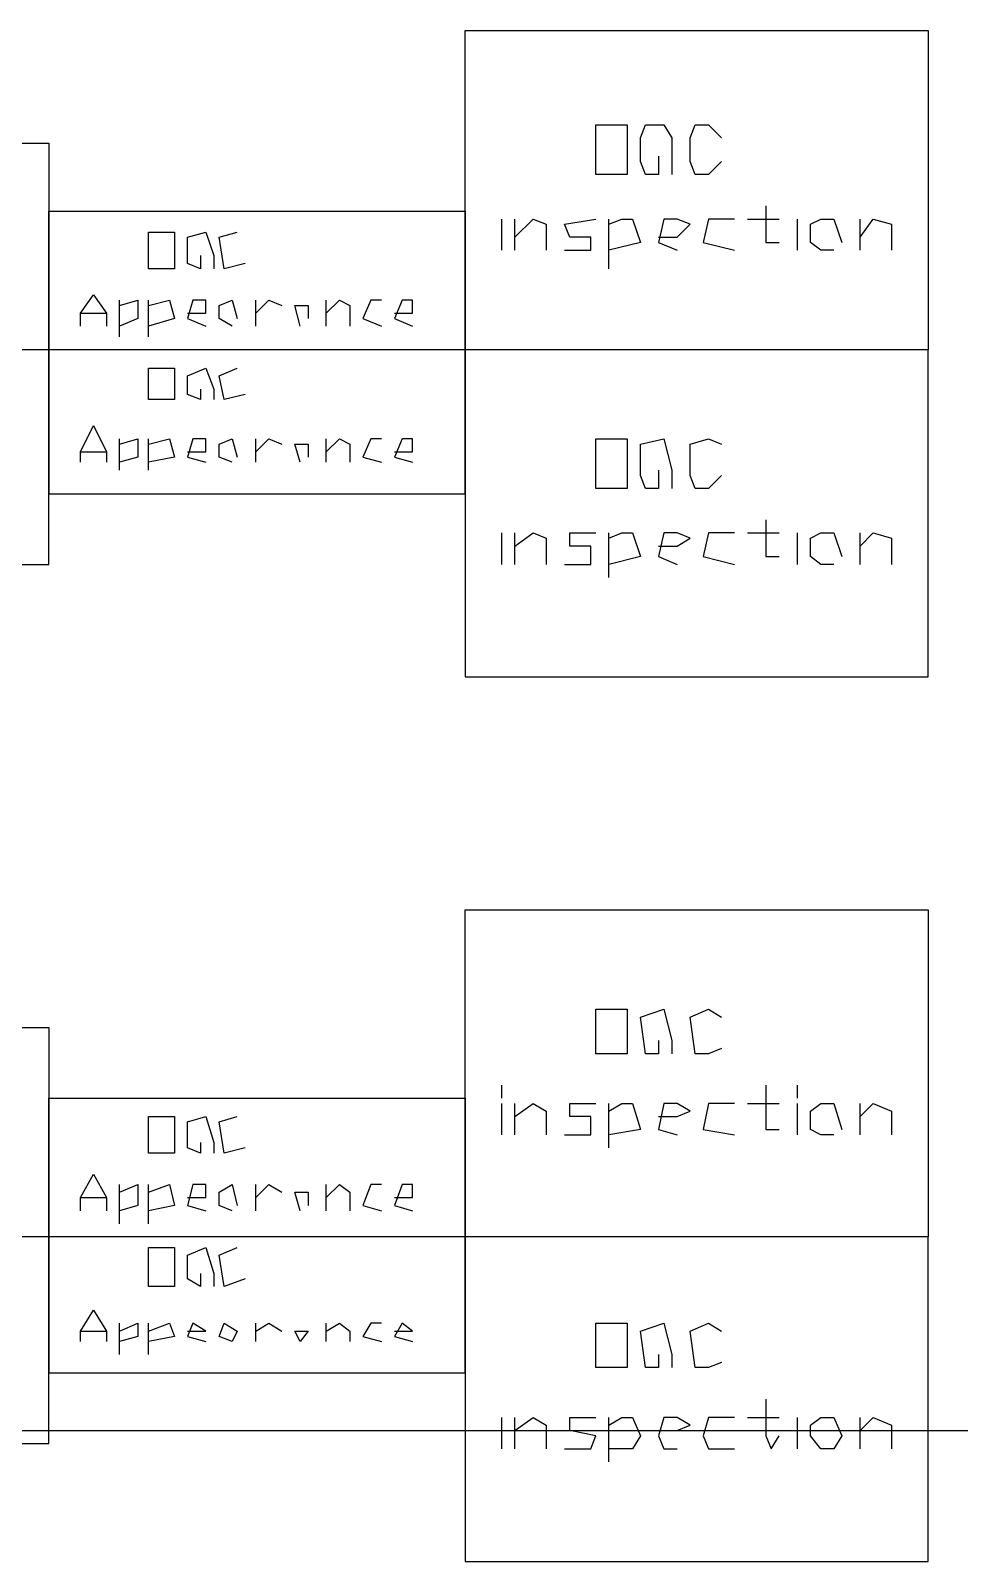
# Model space of a CAD drawing. Header units: millimetres. Extents: x 5 to 415, y 48 to 251.
# Drawn here: x 70.73 to 76.99, y 138.36 to 148.68 of the extents above; entities that cross this region are included whole.
import ezdxf

# ---------------------------------------------------------------- set-up
doc = ezdxf.new("R2010")
doc.units = ezdxf.units.MM
doc.layers.add('P', color=7, linetype='Continuous')

msp = doc.modelspace()

# ---------------------------------------------------------------- linework, layer by layer
at = {"layer": 'P'}
for points in [[(73.66, 146.526), (73.66, 148.678)], [(73.66, 148.678), (76.782, 148.678)], [(73.66, 146.526), (73.66, 148.678)], [(73.66, 148.678), (76.782, 148.678)], [(73.66, 146.526), (73.66, 148.678)], [(73.66, 148.678), (76.782, 148.678)], [(73.66, 146.526), (73.66, 148.678)], [(73.66, 148.678), (76.782, 148.678)], [(76.782, 148.678), (76.782, 146.526)], [(76.782, 148.678), (76.782, 146.526)], [(76.782, 148.678), (76.782, 146.526)], [(76.782, 148.678), (76.782, 146.526)], [(74.542, 147.708), (74.542, 148.043)], [(74.542, 148.043), (74.754, 148.043)], [(74.542, 147.708), (74.542, 148.043)], [(74.542, 148.043), (74.754, 148.043)], [(74.542, 147.708), (74.542, 148.043)], [(74.542, 148.043), (74.754, 148.043)], [(74.542, 147.708), (74.542, 148.043)], [(74.542, 148.043), (74.754, 148.043)], [(74.754, 148.043), (74.754, 147.708)], [(74.754, 148.043), (74.754, 147.708)], [(74.754, 148.043), (74.754, 147.708)], [(74.754, 148.043), (74.754, 147.708)], [(74.842, 147.955), (74.877, 148.043)], [(74.842, 147.955), (74.877, 148.043)], [(74.842, 147.955), (74.877, 148.043)], [(74.842, 147.955), (74.877, 148.043)], [(74.877, 148.043), (75.001, 148.043)], [(74.877, 148.043), (75.001, 148.043)], [(74.877, 148.043), (75.001, 148.043)], [(74.877, 148.043), (75.001, 148.043)], [(75.001, 148.043), (75.053, 147.955)], [(75.001, 148.043), (75.053, 147.955)], [(75.001, 148.043), (75.053, 147.955)], [(75.001, 148.043), (75.053, 147.955)], [(75.177, 147.955), (75.212, 148.043)], [(75.177, 147.955), (75.212, 148.043)], [(75.177, 147.955), (75.212, 148.043)], [(75.177, 147.955), (75.212, 148.043)], [(75.212, 148.043), (75.3, 148.043)], [(75.212, 148.043), (75.3, 148.043)], [(75.212, 148.043), (75.3, 148.043)], [(75.212, 148.043), (75.3, 148.043)], [(75.3, 148.043), (75.389, 147.955)], [(75.3, 148.043), (75.389, 147.955)], [(75.3, 148.043), (75.389, 147.955)], [(75.3, 148.043), (75.389, 147.955)], [(68.016, 147.92), (70.855, 147.92)], [(68.016, 147.92), (70.855, 147.92)], [(68.016, 147.92), (70.855, 147.92)], [(68.016, 147.92), (70.855, 147.92)], [(70.855, 147.92), (70.855, 146.526)], [(70.855, 147.92), (70.855, 146.526)], [(70.855, 147.92), (70.855, 146.526)], [(70.855, 147.92), (70.855, 146.526)], [(74.842, 147.796), (74.842, 147.955)], [(74.842, 147.796), (74.842, 147.955)], [(74.842, 147.796), (74.842, 147.955)], [(74.842, 147.796), (74.842, 147.955)], [(75.053, 147.955), (75.053, 147.832)], [(75.053, 147.955), (75.053, 147.832)], [(75.053, 147.955), (75.053, 147.832)], [(75.053, 147.955), (75.053, 147.832)], [(75.177, 147.796), (75.177, 147.955)], [(75.177, 147.796), (75.177, 147.955)], [(75.177, 147.796), (75.177, 147.955)], [(75.177, 147.796), (75.177, 147.955)], [(74.877, 147.708), (74.842, 147.796)], [(74.877, 147.708), (74.842, 147.796)], [(74.877, 147.708), (74.842, 147.796)], [(74.877, 147.708), (74.842, 147.796)], [(74.965, 147.832), (74.965, 147.708)], [(74.965, 147.832), (74.965, 147.708)], [(74.965, 147.832), (74.965, 147.708)], [(74.965, 147.832), (74.965, 147.708)], [(75.053, 147.832), (75.053, 147.708)], [(75.053, 147.832), (75.053, 147.708)], [(75.053, 147.832), (75.053, 147.708)], [(75.053, 147.832), (75.053, 147.708)], [(75.212, 147.708), (75.177, 147.796)], [(75.212, 147.708), (75.177, 147.796)], [(75.212, 147.708), (75.177, 147.796)], [(75.212, 147.708), (75.177, 147.796)], [(75.389, 147.796), (75.3, 147.708)], [(75.389, 147.796), (75.3, 147.708)], [(75.389, 147.796), (75.3, 147.708)], [(75.389, 147.796), (75.3, 147.708)], [(74.754, 147.708), (74.542, 147.708)], [(74.754, 147.708), (74.542, 147.708)], [(74.754, 147.708), (74.542, 147.708)], [(74.754, 147.708), (74.542, 147.708)], [(74.965, 147.708), (74.877, 147.708)], [(74.965, 147.708), (74.877, 147.708)], [(74.965, 147.708), (74.877, 147.708)], [(74.965, 147.708), (74.877, 147.708)], [(75.3, 147.708), (75.212, 147.708)], [(75.3, 147.708), (75.212, 147.708)], [(75.3, 147.708), (75.212, 147.708)], [(75.3, 147.708), (75.212, 147.708)], [(70.855, 146.526), (70.855, 147.461)], [(70.855, 147.461), (73.66, 147.461)], [(70.855, 146.526), (70.855, 147.461)], [(70.855, 147.461), (73.66, 147.461)], [(70.855, 146.526), (70.855, 147.461)], [(70.855, 147.461), (73.66, 147.461)], [(70.855, 146.526), (70.855, 147.461)], [(70.855, 147.461), (73.66, 147.461)], [(73.66, 147.461), (73.66, 146.526)], [(73.66, 147.461), (73.66, 146.526)], [(73.66, 147.461), (73.66, 146.526)], [(73.66, 147.461), (73.66, 146.526)], [(75.688, 147.496), (75.688, 147.249)], [(75.688, 147.496), (75.688, 147.249)], [(75.688, 147.496), (75.688, 147.249)], [(75.688, 147.496), (75.688, 147.249)], [(73.907, 147.197), (73.907, 147.408)], [(73.907, 147.197), (73.907, 147.408)], [(73.907, 147.197), (73.907, 147.408)], [(73.907, 147.197), (73.907, 147.408)], [(73.995, 147.197), (73.995, 147.408)], [(73.995, 147.285), (74.119, 147.408)], [(73.995, 147.197), (73.995, 147.408)], [(73.995, 147.285), (74.119, 147.408)], [(73.995, 147.197), (73.995, 147.408)], [(73.995, 147.285), (74.119, 147.408)], [(73.995, 147.197), (73.995, 147.408)], [(73.995, 147.285), (74.119, 147.408)], [(74.119, 147.408), (74.207, 147.373)], [(74.119, 147.408), (74.207, 147.373)], [(74.119, 147.408), (74.207, 147.373)], [(74.119, 147.408), (74.207, 147.373)], [(74.207, 147.373), (74.207, 147.197)], [(74.207, 147.373), (74.207, 147.197)], [(74.207, 147.373), (74.207, 147.197)], [(74.207, 147.373), (74.207, 147.197)], [(74.33, 147.373), (74.542, 147.408)], [(74.33, 147.373), (74.542, 147.408)], [(74.33, 147.373), (74.542, 147.408)], [(74.33, 147.373), (74.542, 147.408)], [(74.366, 147.285), (74.33, 147.373)], [(74.366, 147.285), (74.33, 147.373)], [(74.366, 147.285), (74.33, 147.373)], [(74.366, 147.285), (74.33, 147.373)], [(74.63, 147.073), (74.63, 147.408)], [(74.63, 147.373), (74.718, 147.408)], [(74.63, 147.073), (74.63, 147.408)], [(74.63, 147.373), (74.718, 147.408)], [(74.63, 147.073), (74.63, 147.408)], [(74.63, 147.373), (74.718, 147.408)], [(74.63, 147.073), (74.63, 147.408)], [(74.63, 147.373), (74.718, 147.408)], [(74.718, 147.408), (74.789, 147.408)], [(74.718, 147.408), (74.789, 147.408)], [(74.718, 147.408), (74.789, 147.408)], [(74.718, 147.408), (74.789, 147.408)], [(74.789, 147.408), (74.842, 147.249)], [(74.789, 147.408), (74.842, 147.249)], [(74.789, 147.408), (74.842, 147.249)], [(74.789, 147.408), (74.842, 147.249)], [(75.001, 147.408), (74.965, 147.249)], [(75.001, 147.408), (74.965, 147.249)], [(75.001, 147.408), (74.965, 147.249)], [(75.001, 147.408), (74.965, 147.249)], [(75.089, 147.408), (75.001, 147.408)], [(75.089, 147.408), (75.001, 147.408)], [(75.089, 147.408), (75.001, 147.408)], [(75.089, 147.408), (75.001, 147.408)], [(75.177, 147.373), (75.089, 147.408)], [(75.177, 147.373), (75.089, 147.408)], [(75.177, 147.373), (75.089, 147.408)], [(75.177, 147.373), (75.089, 147.408)], [(75.089, 147.285), (75.177, 147.373)], [(75.089, 147.285), (75.177, 147.373)], [(75.089, 147.285), (75.177, 147.373)], [(75.089, 147.285), (75.177, 147.373)], [(75.3, 147.408), (75.265, 147.249)], [(75.3, 147.408), (75.265, 147.249)], [(75.3, 147.408), (75.265, 147.249)], [(75.3, 147.408), (75.265, 147.249)], [(75.477, 147.408), (75.3, 147.408)], [(75.477, 147.408), (75.3, 147.408)], [(75.477, 147.408), (75.3, 147.408)], [(75.477, 147.408), (75.3, 147.408)], [(75.565, 147.408), (75.777, 147.408)], [(75.565, 147.408), (75.777, 147.408)], [(75.565, 147.408), (75.777, 147.408)], [(75.565, 147.408), (75.777, 147.408)], [(75.9, 147.197), (75.9, 147.408)], [(75.9, 147.197), (75.9, 147.408)], [(75.9, 147.197), (75.9, 147.408)], [(75.9, 147.197), (75.9, 147.408)], [(75.988, 147.373), (76.059, 147.408)], [(75.988, 147.373), (76.059, 147.408)], [(75.988, 147.373), (76.059, 147.408)], [(75.988, 147.373), (76.059, 147.408)], [(75.988, 147.249), (75.988, 147.373)], [(75.988, 147.249), (75.988, 147.373)], [(75.988, 147.249), (75.988, 147.373)], [(75.988, 147.249), (75.988, 147.373)], [(76.059, 147.408), (76.147, 147.408)], [(76.059, 147.408), (76.147, 147.408)], [(76.059, 147.408), (76.147, 147.408)], [(76.059, 147.408), (76.147, 147.408)], [(76.147, 147.408), (76.2, 147.249)], [(76.147, 147.408), (76.2, 147.249)], [(76.147, 147.408), (76.2, 147.249)], [(76.147, 147.408), (76.2, 147.249)], [(76.323, 147.197), (76.323, 147.408)], [(76.323, 147.285), (76.412, 147.408)], [(76.323, 147.197), (76.323, 147.408)], [(76.323, 147.285), (76.412, 147.408)], [(76.323, 147.197), (76.323, 147.408)], [(76.323, 147.285), (76.412, 147.408)], [(76.323, 147.197), (76.323, 147.408)], [(76.323, 147.285), (76.412, 147.408)], [(76.412, 147.408), (76.535, 147.373)], [(76.412, 147.408), (76.535, 147.373)], [(76.412, 147.408), (76.535, 147.373)], [(76.412, 147.408), (76.535, 147.373)], [(76.535, 147.373), (76.535, 147.197)], [(76.535, 147.373), (76.535, 147.197)], [(76.535, 147.373), (76.535, 147.197)], [(76.535, 147.373), (76.535, 147.197)], [(71.526, 147.073), (71.526, 147.32)], [(71.526, 147.32), (71.702, 147.32)], [(71.526, 147.073), (71.526, 147.32)], [(71.526, 147.32), (71.702, 147.32)], [(71.526, 147.073), (71.526, 147.32)], [(71.526, 147.32), (71.702, 147.32)], [(71.526, 147.073), (71.526, 147.32)], [(71.526, 147.32), (71.702, 147.32)], [(71.702, 147.32), (71.702, 147.073)], [(71.702, 147.32), (71.702, 147.073)], [(71.702, 147.32), (71.702, 147.073)], [(71.702, 147.32), (71.702, 147.073)], [(71.79, 147.285), (71.914, 147.32)], [(71.79, 147.285), (71.914, 147.32)], [(71.79, 147.285), (71.914, 147.32)], [(71.79, 147.285), (71.914, 147.32)], [(71.79, 147.108), (71.79, 147.285)], [(71.79, 147.108), (71.79, 147.285)], [(71.79, 147.108), (71.79, 147.285)], [(71.79, 147.108), (71.79, 147.285)], [(71.914, 147.32), (71.967, 147.161)], [(71.914, 147.32), (71.967, 147.161)], [(71.914, 147.32), (71.967, 147.161)], [(71.914, 147.32), (71.967, 147.161)], [(72.002, 147.285), (72.125, 147.32)], [(72.002, 147.285), (72.125, 147.32)], [(72.002, 147.285), (72.125, 147.32)], [(72.002, 147.285), (72.125, 147.32)], [(72.037, 147.073), (72.002, 147.285)], [(72.037, 147.073), (72.002, 147.285)], [(72.037, 147.073), (72.002, 147.285)], [(72.037, 147.073), (72.002, 147.285)], [(74.507, 147.285), (74.366, 147.285)], [(74.507, 147.285), (74.366, 147.285)], [(74.507, 147.285), (74.366, 147.285)], [(74.507, 147.285), (74.366, 147.285)], [(74.507, 147.197), (74.507, 147.285)], [(74.507, 147.197), (74.507, 147.285)], [(74.507, 147.197), (74.507, 147.285)], [(74.507, 147.197), (74.507, 147.285)], [(74.965, 147.285), (75.089, 147.285)], [(74.965, 147.285), (75.089, 147.285)], [(74.965, 147.285), (75.089, 147.285)], [(74.965, 147.285), (75.089, 147.285)], [(71.878, 147.161), (71.878, 147.073)], [(71.878, 147.161), (71.878, 147.073)], [(71.878, 147.161), (71.878, 147.073)], [(71.878, 147.161), (71.878, 147.073)], [(71.967, 147.161), (71.967, 147.073)], [(71.967, 147.161), (71.967, 147.073)], [(71.967, 147.161), (71.967, 147.073)], [(71.967, 147.161), (71.967, 147.073)], [(74.33, 147.197), (74.507, 147.197)], [(74.33, 147.197), (74.507, 147.197)], [(74.33, 147.197), (74.507, 147.197)], [(74.33, 147.197), (74.507, 147.197)], [(74.842, 147.249), (74.63, 147.197)], [(74.842, 147.249), (74.63, 147.197)], [(74.842, 147.249), (74.63, 147.197)], [(74.842, 147.249), (74.63, 147.197)], [(74.965, 147.249), (75.089, 147.197)], [(74.965, 147.249), (75.089, 147.197)], [(74.965, 147.249), (75.089, 147.197)], [(74.965, 147.249), (75.089, 147.197)], [(75.265, 147.249), (75.477, 147.197)], [(75.265, 147.249), (75.477, 147.197)], [(75.265, 147.249), (75.477, 147.197)], [(75.265, 147.249), (75.477, 147.197)], [(75.688, 147.249), (75.777, 147.249)], [(75.688, 147.249), (75.777, 147.249)], [(75.688, 147.249), (75.777, 147.249)], [(75.688, 147.249), (75.777, 147.249)], [(76.059, 147.197), (75.988, 147.249)], [(76.059, 147.197), (75.988, 147.249)], [(76.059, 147.197), (75.988, 147.249)], [(76.059, 147.197), (75.988, 147.249)], [(76.147, 147.197), (76.059, 147.197)], [(76.147, 147.197), (76.059, 147.197)], [(76.147, 147.197), (76.059, 147.197)], [(76.147, 147.197), (76.059, 147.197)], [(71.702, 147.073), (71.526, 147.073)], [(71.702, 147.073), (71.526, 147.073)], [(71.702, 147.073), (71.526, 147.073)], [(71.702, 147.073), (71.526, 147.073)], [(71.878, 147.073), (71.79, 147.108)], [(71.878, 147.073), (71.79, 147.108)], [(71.878, 147.073), (71.79, 147.108)], [(71.878, 147.073), (71.79, 147.108)], [(72.178, 147.108), (72.037, 147.073)], [(72.178, 147.108), (72.037, 147.073)], [(72.178, 147.108), (72.037, 147.073)], [(72.178, 147.108), (72.037, 147.073)], [(71.067, 146.773), (71.155, 146.897)], [(71.067, 146.773), (71.155, 146.897)], [(71.067, 146.773), (71.155, 146.897)], [(71.067, 146.773), (71.155, 146.897)], [(71.155, 146.897), (71.243, 146.773)], [(71.155, 146.897), (71.243, 146.773)], [(71.155, 146.897), (71.243, 146.773)], [(71.155, 146.897), (71.243, 146.773)], [(71.332, 146.614), (71.332, 146.861)], [(71.332, 146.826), (71.455, 146.861)], [(71.332, 146.614), (71.332, 146.861)], [(71.332, 146.826), (71.455, 146.861)], [(71.332, 146.614), (71.332, 146.861)], [(71.332, 146.826), (71.455, 146.861)], [(71.332, 146.614), (71.332, 146.861)], [(71.332, 146.826), (71.455, 146.861)], [(71.455, 146.861), (71.455, 146.738)], [(71.455, 146.861), (71.455, 146.738)], [(71.455, 146.861), (71.455, 146.738)], [(71.455, 146.861), (71.455, 146.738)], [(71.526, 146.614), (71.526, 146.861)], [(71.526, 146.826), (71.667, 146.861)], [(71.526, 146.614), (71.526, 146.861)], [(71.526, 146.826), (71.667, 146.861)], [(71.526, 146.614), (71.526, 146.861)], [(71.526, 146.826), (71.667, 146.861)], [(71.526, 146.614), (71.526, 146.861)], [(71.526, 146.826), (71.667, 146.861)], [(71.667, 146.861), (71.702, 146.738)], [(71.667, 146.861), (71.702, 146.738)], [(71.667, 146.861), (71.702, 146.738)], [(71.667, 146.861), (71.702, 146.738)], [(71.826, 146.861), (71.79, 146.738)], [(71.826, 146.861), (71.79, 146.738)], [(71.826, 146.861), (71.79, 146.738)], [(71.826, 146.861), (71.79, 146.738)], [(71.914, 146.861), (71.826, 146.861)], [(71.914, 146.861), (71.826, 146.861)], [(71.914, 146.861), (71.826, 146.861)], [(71.914, 146.861), (71.826, 146.861)], [(71.914, 146.773), (71.914, 146.861)], [(71.914, 146.773), (71.914, 146.861)], [(71.914, 146.773), (71.914, 146.861)], [(71.914, 146.773), (71.914, 146.861)], [(72.002, 146.826), (72.09, 146.861)], [(72.002, 146.826), (72.09, 146.861)], [(72.002, 146.826), (72.09, 146.861)], [(72.002, 146.826), (72.09, 146.861)], [(72.09, 146.861), (72.125, 146.738)], [(72.09, 146.861), (72.125, 146.738)], [(72.09, 146.861), (72.125, 146.738)], [(72.09, 146.861), (72.125, 146.738)], [(72.249, 146.685), (72.249, 146.861)], [(72.249, 146.773), (72.337, 146.861)], [(72.249, 146.685), (72.249, 146.861)], [(72.249, 146.773), (72.337, 146.861)], [(72.249, 146.685), (72.249, 146.861)], [(72.249, 146.773), (72.337, 146.861)], [(72.249, 146.685), (72.249, 146.861)], [(72.249, 146.773), (72.337, 146.861)], [(72.337, 146.861), (72.425, 146.826)], [(72.337, 146.861), (72.425, 146.826)], [(72.337, 146.861), (72.425, 146.826)], [(72.337, 146.861), (72.425, 146.826)], [(72.725, 146.685), (72.725, 146.861)], [(72.725, 146.773), (72.813, 146.861)], [(72.725, 146.685), (72.725, 146.861)], [(72.725, 146.773), (72.813, 146.861)], [(72.725, 146.685), (72.725, 146.861)], [(72.725, 146.773), (72.813, 146.861)], [(72.725, 146.685), (72.725, 146.861)], [(72.725, 146.773), (72.813, 146.861)], [(72.813, 146.861), (72.884, 146.826)], [(72.813, 146.861), (72.884, 146.826)], [(72.813, 146.861), (72.884, 146.826)], [(72.813, 146.861), (72.884, 146.826)], [(73.025, 146.861), (72.972, 146.738)], [(73.025, 146.861), (72.972, 146.738)], [(73.025, 146.861), (72.972, 146.738)], [(73.025, 146.861), (72.972, 146.738)], [(73.096, 146.861), (73.025, 146.861)], [(73.096, 146.861), (73.025, 146.861)], [(73.096, 146.861), (73.025, 146.861)], [(73.096, 146.861), (73.025, 146.861)], [(73.237, 146.861), (73.184, 146.738)], [(73.237, 146.861), (73.184, 146.738)], [(73.237, 146.861), (73.184, 146.738)], [(73.237, 146.861), (73.184, 146.738)], [(73.307, 146.861), (73.237, 146.861)], [(73.307, 146.861), (73.237, 146.861)], [(73.307, 146.861), (73.237, 146.861)], [(73.307, 146.861), (73.237, 146.861)], [(73.307, 146.773), (73.307, 146.861)], [(73.307, 146.773), (73.307, 146.861)], [(73.307, 146.773), (73.307, 146.861)], [(73.307, 146.773), (73.307, 146.861)], [(71.067, 146.685), (71.067, 146.773)], [(71.067, 146.773), (71.243, 146.773)], [(71.067, 146.685), (71.067, 146.773)], [(71.067, 146.773), (71.243, 146.773)], [(71.067, 146.685), (71.067, 146.773)], [(71.067, 146.773), (71.243, 146.773)], [(71.067, 146.685), (71.067, 146.773)], [(71.067, 146.773), (71.243, 146.773)], [(71.243, 146.773), (71.243, 146.685)], [(71.243, 146.773), (71.243, 146.685)], [(71.243, 146.773), (71.243, 146.685)], [(71.243, 146.773), (71.243, 146.685)], [(71.455, 146.738), (71.332, 146.685)], [(71.455, 146.738), (71.332, 146.685)], [(71.455, 146.738), (71.332, 146.685)], [(71.455, 146.738), (71.332, 146.685)], [(71.702, 146.738), (71.526, 146.685)], [(71.702, 146.738), (71.526, 146.685)], [(71.702, 146.738), (71.526, 146.685)], [(71.702, 146.738), (71.526, 146.685)], [(71.79, 146.773), (71.914, 146.773)], [(71.79, 146.773), (71.914, 146.773)], [(71.79, 146.773), (71.914, 146.773)], [(71.79, 146.773), (71.914, 146.773)], [(71.79, 146.738), (71.914, 146.685)], [(71.79, 146.738), (71.914, 146.685)], [(71.79, 146.738), (71.914, 146.685)], [(71.79, 146.738), (71.914, 146.685)], [(72.002, 146.738), (72.002, 146.826)], [(72.002, 146.738), (72.002, 146.826)], [(72.002, 146.738), (72.002, 146.826)], [(72.002, 146.738), (72.002, 146.826)], [(72.09, 146.685), (72.002, 146.738)], [(72.09, 146.685), (72.002, 146.738)], [(72.09, 146.685), (72.002, 146.738)], [(72.09, 146.685), (72.002, 146.738)], [(72.549, 146.685), (72.513, 146.826)], [(72.513, 146.826), (72.602, 146.826)], [(72.549, 146.685), (72.513, 146.826)], [(72.513, 146.826), (72.602, 146.826)], [(72.549, 146.685), (72.513, 146.826)], [(72.513, 146.826), (72.602, 146.826)], [(72.549, 146.685), (72.513, 146.826)], [(72.513, 146.826), (72.602, 146.826)], [(72.602, 146.826), (72.602, 146.738)], [(72.602, 146.826), (72.602, 146.738)], [(72.602, 146.826), (72.602, 146.738)], [(72.602, 146.826), (72.602, 146.738)], [(72.884, 146.826), (72.884, 146.685)], [(72.884, 146.826), (72.884, 146.685)], [(72.884, 146.826), (72.884, 146.685)], [(72.884, 146.826), (72.884, 146.685)], [(72.972, 146.738), (73.096, 146.685)], [(72.972, 146.738), (73.096, 146.685)], [(72.972, 146.738), (73.096, 146.685)], [(72.972, 146.738), (73.096, 146.685)], [(73.184, 146.773), (73.307, 146.773)], [(73.184, 146.773), (73.307, 146.773)], [(73.184, 146.773), (73.307, 146.773)], [(73.184, 146.773), (73.307, 146.773)], [(73.184, 146.738), (73.307, 146.685)], [(73.184, 146.738), (73.307, 146.685)], [(73.184, 146.738), (73.307, 146.685)], [(73.184, 146.738), (73.307, 146.685)], [(70.855, 146.526), (68.016, 146.526)], [(70.855, 146.526), (68.016, 146.526)], [(70.855, 146.526), (68.016, 146.526)], [(70.855, 146.526), (68.016, 146.526)], [(70.855, 146.526), (68.016, 146.526)], [(73.66, 146.526), (70.855, 146.526)], [(73.66, 146.526), (70.855, 146.526)], [(73.66, 146.526), (70.855, 146.526)], [(73.66, 146.526), (70.855, 146.526)], [(73.66, 146.526), (70.855, 146.526)], [(70.855, 146.526), (70.855, 145.556)], [(70.855, 145.08), (70.855, 146.526)], [(76.782, 146.526), (73.66, 146.526)], [(76.782, 146.526), (73.66, 146.526)], [(76.782, 146.526), (73.66, 146.526)], [(76.782, 146.526), (73.66, 146.526)], [(76.782, 146.526), (73.66, 146.526)], [(73.66, 146.526), (73.66, 144.321)], [(73.66, 145.556), (73.66, 146.526)], [(76.782, 144.321), (76.782, 146.526)], [(71.526, 146.191), (71.526, 146.403)], [(71.526, 146.403), (71.702, 146.403)], [(71.702, 146.403), (71.702, 146.191)], [(71.79, 146.35), (71.914, 146.403)], [(71.79, 146.226), (71.79, 146.35)], [(71.914, 146.403), (71.967, 146.262)], [(72.002, 146.35), (72.125, 146.403)], [(72.037, 146.191), (72.002, 146.35)], [(71.878, 146.191), (71.79, 146.226)], [(71.878, 146.262), (71.878, 146.191)], [(71.967, 146.262), (71.967, 146.191)], [(72.178, 146.226), (72.037, 146.191)], [(71.702, 146.191), (71.526, 146.191)], [(71.067, 145.838), (71.155, 146.015)], [(71.155, 146.015), (71.243, 145.838)], [(71.332, 145.715), (71.332, 145.927)], [(71.332, 145.891), (71.455, 145.927)], [(71.455, 145.927), (71.455, 145.803)], [(71.526, 145.715), (71.526, 145.927)], [(71.526, 145.891), (71.667, 145.927)], [(71.667, 145.927), (71.702, 145.803)], [(71.826, 145.927), (71.79, 145.803)], [(71.914, 145.927), (71.826, 145.927)], [(71.914, 145.838), (71.914, 145.927)], [(72.002, 145.891), (72.09, 145.927)], [(72.09, 145.927), (72.125, 145.803)], [(72.249, 145.768), (72.249, 145.927)], [(72.249, 145.838), (72.337, 145.927)], [(72.337, 145.927), (72.425, 145.891)], [(72.725, 145.768), (72.725, 145.927)], [(72.725, 145.838), (72.813, 145.927)], [(72.813, 145.927), (72.884, 145.891)], [(73.025, 145.927), (72.972, 145.803)], [(73.096, 145.927), (73.025, 145.927)], [(73.237, 145.927), (73.184, 145.803)], [(73.307, 145.927), (73.237, 145.927)], [(73.307, 145.838), (73.307, 145.927)], [(74.542, 145.591), (74.542, 145.927)], [(74.542, 145.927), (74.754, 145.927)], [(74.754, 145.927), (74.754, 145.591)], [(74.842, 145.891), (75.001, 145.927)], [(75.001, 145.927), (75.053, 145.715)], [(75.177, 145.891), (75.3, 145.927)], [(75.3, 145.927), (75.389, 145.891)], [(71.067, 145.768), (71.067, 145.838)], [(71.067, 145.838), (71.243, 145.838)], [(71.243, 145.838), (71.243, 145.768)], [(71.79, 145.838), (71.914, 145.838)], [(72.002, 145.803), (72.002, 145.891)], [(72.549, 145.768), (72.513, 145.891)], [(72.513, 145.891), (72.602, 145.891)], [(72.602, 145.891), (72.602, 145.803)], [(72.884, 145.891), (72.884, 145.768)], [(73.184, 145.838), (73.307, 145.838)], [(74.842, 145.68), (74.842, 145.891)], [(75.177, 145.68), (75.177, 145.891)], [(71.455, 145.803), (71.332, 145.768)], [(71.702, 145.803), (71.526, 145.768)], [(71.79, 145.803), (71.914, 145.768)], [(72.09, 145.768), (72.002, 145.803)], [(72.972, 145.803), (73.096, 145.768)], [(73.184, 145.803), (73.307, 145.768)], [(74.965, 145.715), (74.965, 145.591)], [(75.053, 145.715), (75.053, 145.591)], [(74.877, 145.591), (74.842, 145.68)], [(75.212, 145.591), (75.177, 145.68)], [(75.389, 145.68), (75.3, 145.591)], [(70.855, 145.556), (73.66, 145.556)], [(74.754, 145.591), (74.542, 145.591)], [(74.965, 145.591), (74.877, 145.591)], [(75.3, 145.591), (75.212, 145.591)], [(73.907, 145.08), (73.907, 145.292)], [(73.995, 145.08), (73.995, 145.292)], [(73.995, 145.203), (74.119, 145.292)], [(74.119, 145.292), (74.207, 145.256)], [(74.366, 145.203), (74.366, 145.292)], [(74.366, 145.292), (74.542, 145.292)], [(74.63, 144.992), (74.63, 145.292)], [(74.63, 145.256), (74.718, 145.292)], [(74.718, 145.292), (74.789, 145.292)], [(74.789, 145.292), (74.842, 145.133)], [(75.001, 145.292), (74.965, 145.133)], [(75.089, 145.292), (75.001, 145.292)], [(75.177, 145.256), (75.089, 145.292)], [(75.3, 145.292), (75.265, 145.133)], [(75.477, 145.292), (75.3, 145.292)], [(75.565, 145.292), (75.777, 145.292)], [(75.688, 145.38), (75.688, 145.133)], [(75.9, 145.08), (75.9, 145.292)], [(75.988, 145.256), (76.059, 145.292)], [(76.059, 145.292), (76.147, 145.292)], [(76.147, 145.292), (76.2, 145.133)], [(76.323, 145.08), (76.323, 145.292)], [(76.323, 145.203), (76.412, 145.292)], [(76.412, 145.292), (76.535, 145.256)], [(74.207, 145.256), (74.207, 145.08)], [(74.507, 145.203), (74.366, 145.203)], [(74.507, 145.08), (74.507, 145.203)], [(74.965, 145.203), (75.089, 145.203)], [(75.089, 145.203), (75.177, 145.256)], [(75.988, 145.133), (75.988, 145.256)], [(76.535, 145.256), (76.535, 145.08)], [(74.842, 145.133), (74.63, 145.08)], [(74.965, 145.133), (75.089, 145.08)], [(75.265, 145.133), (75.477, 145.08)], [(75.688, 145.133), (75.777, 145.133)], [(76.059, 145.08), (75.988, 145.133)], [(68.016, 145.08), (70.855, 145.08)], [(74.33, 145.08), (74.507, 145.08)], [(76.147, 145.08), (76.059, 145.08)], [(73.66, 144.321), (76.782, 144.321)], [(73.66, 140.547), (73.66, 142.752)], [(73.66, 142.752), (76.782, 142.752)], [(73.66, 140.547), (73.66, 142.752)], [(73.66, 142.752), (76.782, 142.752)], [(73.66, 140.547), (73.66, 142.752)], [(73.66, 142.752), (76.782, 142.752)], [(73.66, 140.547), (73.66, 142.752)], [(73.66, 142.752), (76.782, 142.752)], [(76.782, 142.752), (76.782, 140.547)], [(76.782, 142.752), (76.782, 140.547)], [(76.782, 142.752), (76.782, 140.547)], [(76.782, 142.752), (76.782, 140.547)], [(74.542, 141.781), (74.542, 142.081)], [(74.542, 142.081), (74.754, 142.081)], [(74.542, 141.781), (74.542, 142.081)], [(74.542, 142.081), (74.754, 142.081)], [(74.542, 141.781), (74.542, 142.081)], [(74.542, 142.081), (74.754, 142.081)], [(74.542, 141.781), (74.542, 142.081)], [(74.542, 142.081), (74.754, 142.081)], [(74.754, 142.081), (74.754, 141.781)], [(74.754, 142.081), (74.754, 141.781)], [(74.754, 142.081), (74.754, 141.781)], [(74.754, 142.081), (74.754, 141.781)], [(74.842, 142.028), (75.001, 142.081)], [(74.842, 142.028), (75.001, 142.081)], [(74.842, 142.028), (75.001, 142.081)], [(74.842, 142.028), (75.001, 142.081)], [(74.877, 141.781), (74.842, 142.028)], [(74.877, 141.781), (74.842, 142.028)], [(74.877, 141.781), (74.842, 142.028)], [(74.877, 141.781), (74.842, 142.028)], [(75.001, 142.081), (75.053, 141.87)], [(75.001, 142.081), (75.053, 141.87)], [(75.001, 142.081), (75.053, 141.87)], [(75.001, 142.081), (75.053, 141.87)], [(75.177, 142.028), (75.3, 142.081)], [(75.177, 142.028), (75.3, 142.081)], [(75.177, 142.028), (75.3, 142.081)], [(75.177, 142.028), (75.3, 142.081)], [(75.212, 141.781), (75.177, 142.028)], [(75.212, 141.781), (75.177, 142.028)], [(75.212, 141.781), (75.177, 142.028)], [(75.212, 141.781), (75.177, 142.028)], [(75.3, 142.081), (75.389, 142.028)], [(75.3, 142.081), (75.389, 142.028)], [(75.3, 142.081), (75.389, 142.028)], [(75.3, 142.081), (75.389, 142.028)], [(68.016, 141.958), (70.855, 141.958)], [(68.016, 141.958), (70.855, 141.958)], [(68.016, 141.958), (70.855, 141.958)], [(68.016, 141.958), (70.855, 141.958)], [(70.855, 141.958), (70.855, 140.547)], [(70.855, 141.958), (70.855, 140.547)], [(70.855, 141.958), (70.855, 140.547)], [(70.855, 141.958), (70.855, 140.547)], [(74.965, 141.87), (74.965, 141.781)], [(74.965, 141.87), (74.965, 141.781)], [(74.965, 141.87), (74.965, 141.781)], [(74.965, 141.87), (74.965, 141.781)], [(75.053, 141.87), (75.053, 141.781)], [(75.053, 141.87), (75.053, 141.781)], [(75.053, 141.87), (75.053, 141.781)], [(75.053, 141.87), (75.053, 141.781)], [(75.389, 141.817), (75.3, 141.781)], [(75.389, 141.817), (75.3, 141.781)], [(75.389, 141.817), (75.3, 141.781)], [(75.389, 141.817), (75.3, 141.781)], [(74.754, 141.781), (74.542, 141.781)], [(74.754, 141.781), (74.542, 141.781)], [(74.754, 141.781), (74.542, 141.781)], [(74.754, 141.781), (74.542, 141.781)], [(74.965, 141.781), (74.877, 141.781)], [(74.965, 141.781), (74.877, 141.781)], [(74.965, 141.781), (74.877, 141.781)], [(74.965, 141.781), (74.877, 141.781)], [(75.3, 141.781), (75.212, 141.781)], [(75.3, 141.781), (75.212, 141.781)], [(75.3, 141.781), (75.212, 141.781)], [(75.3, 141.781), (75.212, 141.781)], [(70.855, 140.547), (70.855, 141.482)], [(70.855, 141.482), (73.66, 141.482)], [(70.855, 140.547), (70.855, 141.482)], [(70.855, 141.482), (73.66, 141.482)], [(70.855, 140.547), (70.855, 141.482)], [(70.855, 141.482), (73.66, 141.482)], [(70.855, 140.547), (70.855, 141.482)], [(70.855, 141.482), (73.66, 141.482)], [(73.66, 141.482), (73.66, 140.547)], [(73.66, 141.482), (73.66, 140.547)], [(73.66, 141.482), (73.66, 140.547)], [(73.66, 141.482), (73.66, 140.547)], [(73.907, 141.482), (73.907, 141.57)], [(73.907, 141.482), (73.907, 141.57)], [(73.907, 141.482), (73.907, 141.57)], [(73.907, 141.482), (73.907, 141.57)], [(75.688, 141.57), (75.688, 141.27)], [(75.688, 141.57), (75.688, 141.27)], [(75.688, 141.57), (75.688, 141.27)], [(75.688, 141.57), (75.688, 141.27)], [(75.9, 141.482), (75.9, 141.57)], [(75.9, 141.482), (75.9, 141.57)], [(75.9, 141.482), (75.9, 141.57)], [(75.9, 141.482), (75.9, 141.57)], [(73.907, 141.235), (73.907, 141.446)], [(73.907, 141.235), (73.907, 141.446)], [(73.907, 141.235), (73.907, 141.446)], [(73.907, 141.235), (73.907, 141.446)], [(73.995, 141.235), (73.995, 141.446)], [(73.995, 141.358), (74.119, 141.446)], [(73.995, 141.235), (73.995, 141.446)], [(73.995, 141.358), (74.119, 141.446)], [(73.995, 141.235), (73.995, 141.446)], [(73.995, 141.358), (74.119, 141.446)], [(73.995, 141.235), (73.995, 141.446)], [(73.995, 141.358), (74.119, 141.446)], [(74.119, 141.446), (74.207, 141.393)], [(74.119, 141.446), (74.207, 141.393)], [(74.119, 141.446), (74.207, 141.393)], [(74.119, 141.446), (74.207, 141.393)], [(74.207, 141.393), (74.207, 141.235)], [(74.207, 141.393), (74.207, 141.235)], [(74.207, 141.393), (74.207, 141.235)], [(74.207, 141.393), (74.207, 141.235)], [(74.366, 141.358), (74.366, 141.446)], [(74.366, 141.446), (74.542, 141.446)], [(74.366, 141.358), (74.366, 141.446)], [(74.366, 141.446), (74.542, 141.446)], [(74.366, 141.358), (74.366, 141.446)], [(74.366, 141.446), (74.542, 141.446)], [(74.366, 141.358), (74.366, 141.446)], [(74.366, 141.446), (74.542, 141.446)], [(74.63, 141.146), (74.63, 141.446)], [(74.63, 141.393), (74.718, 141.446)], [(74.63, 141.146), (74.63, 141.446)], [(74.63, 141.393), (74.718, 141.446)], [(74.63, 141.146), (74.63, 141.446)], [(74.63, 141.393), (74.718, 141.446)], [(74.63, 141.146), (74.63, 141.446)], [(74.63, 141.393), (74.718, 141.446)], [(74.718, 141.446), (74.789, 141.446)], [(74.718, 141.446), (74.789, 141.446)], [(74.718, 141.446), (74.789, 141.446)], [(74.718, 141.446), (74.789, 141.446)], [(74.789, 141.446), (74.842, 141.27)], [(74.789, 141.446), (74.842, 141.27)], [(74.789, 141.446), (74.842, 141.27)], [(74.789, 141.446), (74.842, 141.27)], [(75.001, 141.446), (74.965, 141.27)], [(75.001, 141.446), (74.965, 141.27)], [(75.001, 141.446), (74.965, 141.27)], [(75.001, 141.446), (74.965, 141.27)], [(75.089, 141.446), (75.001, 141.446)], [(75.089, 141.446), (75.001, 141.446)], [(75.089, 141.446), (75.001, 141.446)], [(75.089, 141.446), (75.001, 141.446)], [(75.177, 141.393), (75.089, 141.446)], [(75.177, 141.393), (75.089, 141.446)], [(75.177, 141.393), (75.089, 141.446)], [(75.177, 141.393), (75.089, 141.446)], [(75.089, 141.358), (75.177, 141.393)], [(75.089, 141.358), (75.177, 141.393)], [(75.089, 141.358), (75.177, 141.393)], [(75.089, 141.358), (75.177, 141.393)], [(75.3, 141.446), (75.265, 141.27)], [(75.3, 141.446), (75.265, 141.27)], [(75.3, 141.446), (75.265, 141.27)], [(75.3, 141.446), (75.265, 141.27)], [(75.477, 141.446), (75.3, 141.446)], [(75.477, 141.446), (75.3, 141.446)], [(75.477, 141.446), (75.3, 141.446)], [(75.477, 141.446), (75.3, 141.446)], [(75.565, 141.446), (75.777, 141.446)], [(75.565, 141.446), (75.777, 141.446)], [(75.565, 141.446), (75.777, 141.446)], [(75.565, 141.446), (75.777, 141.446)], [(75.9, 141.235), (75.9, 141.446)], [(75.9, 141.235), (75.9, 141.446)], [(75.9, 141.235), (75.9, 141.446)], [(75.9, 141.235), (75.9, 141.446)], [(75.988, 141.393), (76.059, 141.446)], [(75.988, 141.393), (76.059, 141.446)], [(75.988, 141.393), (76.059, 141.446)], [(75.988, 141.393), (76.059, 141.446)], [(75.988, 141.27), (75.988, 141.393)], [(75.988, 141.27), (75.988, 141.393)], [(75.988, 141.27), (75.988, 141.393)], [(75.988, 141.27), (75.988, 141.393)], [(76.059, 141.446), (76.147, 141.446)], [(76.059, 141.446), (76.147, 141.446)], [(76.059, 141.446), (76.147, 141.446)], [(76.059, 141.446), (76.147, 141.446)], [(76.147, 141.446), (76.2, 141.27)], [(76.147, 141.446), (76.2, 141.27)], [(76.147, 141.446), (76.2, 141.27)], [(76.147, 141.446), (76.2, 141.27)], [(76.323, 141.235), (76.323, 141.446)], [(76.323, 141.358), (76.412, 141.446)], [(76.323, 141.235), (76.323, 141.446)], [(76.323, 141.358), (76.412, 141.446)], [(76.323, 141.235), (76.323, 141.446)], [(76.323, 141.358), (76.412, 141.446)], [(76.323, 141.235), (76.323, 141.446)], [(76.323, 141.358), (76.412, 141.446)], [(76.412, 141.446), (76.535, 141.393)], [(76.412, 141.446), (76.535, 141.393)], [(76.412, 141.446), (76.535, 141.393)], [(76.412, 141.446), (76.535, 141.393)], [(76.535, 141.393), (76.535, 141.235)], [(76.535, 141.393), (76.535, 141.235)], [(76.535, 141.393), (76.535, 141.235)], [(76.535, 141.393), (76.535, 141.235)], [(71.526, 141.111), (71.526, 141.358)], [(71.526, 141.358), (71.702, 141.358)], [(71.526, 141.111), (71.526, 141.358)], [(71.526, 141.358), (71.702, 141.358)], [(71.526, 141.111), (71.526, 141.358)], [(71.526, 141.358), (71.702, 141.358)], [(71.526, 141.111), (71.526, 141.358)], [(71.526, 141.358), (71.702, 141.358)], [(71.702, 141.358), (71.702, 141.111)], [(71.702, 141.358), (71.702, 141.111)], [(71.702, 141.358), (71.702, 141.111)], [(71.702, 141.358), (71.702, 141.111)], [(71.79, 141.323), (71.914, 141.358)], [(71.79, 141.323), (71.914, 141.358)], [(71.79, 141.323), (71.914, 141.358)], [(71.79, 141.323), (71.914, 141.358)], [(71.79, 141.146), (71.79, 141.323)], [(71.79, 141.146), (71.79, 141.323)], [(71.79, 141.146), (71.79, 141.323)], [(71.79, 141.146), (71.79, 141.323)], [(71.914, 141.358), (71.967, 141.182)], [(71.914, 141.358), (71.967, 141.182)], [(71.914, 141.358), (71.967, 141.182)], [(71.914, 141.358), (71.967, 141.182)], [(72.002, 141.323), (72.125, 141.358)], [(72.002, 141.323), (72.125, 141.358)], [(72.002, 141.323), (72.125, 141.358)], [(72.002, 141.323), (72.125, 141.358)], [(72.037, 141.111), (72.002, 141.323)], [(72.037, 141.111), (72.002, 141.323)], [(72.037, 141.111), (72.002, 141.323)], [(72.037, 141.111), (72.002, 141.323)], [(74.507, 141.358), (74.366, 141.358)], [(74.507, 141.358), (74.366, 141.358)], [(74.507, 141.358), (74.366, 141.358)], [(74.507, 141.358), (74.366, 141.358)], [(74.507, 141.235), (74.507, 141.358)], [(74.507, 141.235), (74.507, 141.358)], [(74.507, 141.235), (74.507, 141.358)], [(74.507, 141.235), (74.507, 141.358)], [(74.842, 141.27), (74.63, 141.235)], [(74.842, 141.27), (74.63, 141.235)], [(74.842, 141.27), (74.63, 141.235)], [(74.842, 141.27), (74.63, 141.235)], [(74.965, 141.358), (75.089, 141.358)], [(74.965, 141.358), (75.089, 141.358)], [(74.965, 141.358), (75.089, 141.358)], [(74.965, 141.358), (75.089, 141.358)], [(74.965, 141.27), (75.089, 141.235)], [(74.965, 141.27), (75.089, 141.235)], [(74.965, 141.27), (75.089, 141.235)], [(74.965, 141.27), (75.089, 141.235)], [(75.265, 141.27), (75.477, 141.235)], [(75.265, 141.27), (75.477, 141.235)], [(75.265, 141.27), (75.477, 141.235)], [(75.265, 141.27), (75.477, 141.235)], [(75.688, 141.27), (75.777, 141.27)], [(75.688, 141.27), (75.777, 141.27)], [(75.688, 141.27), (75.777, 141.27)], [(75.688, 141.27), (75.777, 141.27)], [(76.059, 141.235), (75.988, 141.27)], [(76.059, 141.235), (75.988, 141.27)], [(76.059, 141.235), (75.988, 141.27)], [(76.059, 141.235), (75.988, 141.27)], [(71.878, 141.182), (71.878, 141.111)], [(71.878, 141.182), (71.878, 141.111)], [(71.878, 141.182), (71.878, 141.111)], [(71.878, 141.182), (71.878, 141.111)], [(71.967, 141.182), (71.967, 141.111)], [(71.967, 141.182), (71.967, 141.111)], [(71.967, 141.182), (71.967, 141.111)], [(71.967, 141.182), (71.967, 141.111)], [(74.33, 141.235), (74.507, 141.235)], [(74.33, 141.235), (74.507, 141.235)], [(74.33, 141.235), (74.507, 141.235)], [(74.33, 141.235), (74.507, 141.235)], [(76.147, 141.235), (76.059, 141.235)], [(76.147, 141.235), (76.059, 141.235)], [(76.147, 141.235), (76.059, 141.235)], [(76.147, 141.235), (76.059, 141.235)], [(71.702, 141.111), (71.526, 141.111)], [(71.702, 141.111), (71.526, 141.111)], [(71.702, 141.111), (71.526, 141.111)], [(71.702, 141.111), (71.526, 141.111)], [(71.878, 141.111), (71.79, 141.146)], [(71.878, 141.111), (71.79, 141.146)], [(71.878, 141.111), (71.79, 141.146)], [(71.878, 141.111), (71.79, 141.146)], [(72.178, 141.146), (72.037, 141.111)], [(72.178, 141.146), (72.037, 141.111)], [(72.178, 141.146), (72.037, 141.111)], [(72.178, 141.146), (72.037, 141.111)], [(71.067, 140.811), (71.155, 140.97)], [(71.067, 140.811), (71.155, 140.97)], [(71.067, 140.811), (71.155, 140.97)], [(71.067, 140.811), (71.155, 140.97)], [(71.155, 140.97), (71.243, 140.811)], [(71.155, 140.97), (71.243, 140.811)], [(71.155, 140.97), (71.243, 140.811)], [(71.155, 140.97), (71.243, 140.811)], [(71.332, 140.635), (71.332, 140.899)], [(71.332, 140.847), (71.455, 140.899)], [(71.332, 140.635), (71.332, 140.899)], [(71.332, 140.847), (71.455, 140.899)], [(71.332, 140.635), (71.332, 140.899)], [(71.332, 140.847), (71.455, 140.899)], [(71.332, 140.635), (71.332, 140.899)], [(71.332, 140.847), (71.455, 140.899)], [(71.455, 140.899), (71.455, 140.758)], [(71.455, 140.899), (71.455, 140.758)], [(71.455, 140.899), (71.455, 140.758)], [(71.455, 140.899), (71.455, 140.758)], [(71.526, 140.635), (71.526, 140.899)], [(71.526, 140.847), (71.667, 140.899)], [(71.526, 140.635), (71.526, 140.899)], [(71.526, 140.847), (71.667, 140.899)], [(71.526, 140.635), (71.526, 140.899)], [(71.526, 140.847), (71.667, 140.899)], [(71.526, 140.635), (71.526, 140.899)], [(71.526, 140.847), (71.667, 140.899)], [(71.667, 140.899), (71.702, 140.758)], [(71.667, 140.899), (71.702, 140.758)], [(71.667, 140.899), (71.702, 140.758)], [(71.667, 140.899), (71.702, 140.758)], [(71.826, 140.899), (71.79, 140.758)], [(71.826, 140.899), (71.79, 140.758)], [(71.826, 140.899), (71.79, 140.758)], [(71.826, 140.899), (71.79, 140.758)], [(71.914, 140.899), (71.826, 140.899)], [(71.914, 140.899), (71.826, 140.899)], [(71.914, 140.899), (71.826, 140.899)], [(71.914, 140.899), (71.826, 140.899)], [(71.914, 140.811), (71.914, 140.899)], [(71.914, 140.811), (71.914, 140.899)], [(71.914, 140.811), (71.914, 140.899)], [(71.914, 140.811), (71.914, 140.899)], [(72.002, 140.847), (72.09, 140.899)], [(72.002, 140.847), (72.09, 140.899)], [(72.002, 140.847), (72.09, 140.899)], [(72.002, 140.847), (72.09, 140.899)], [(72.09, 140.899), (72.125, 140.758)], [(72.09, 140.899), (72.125, 140.758)], [(72.09, 140.899), (72.125, 140.758)], [(72.09, 140.899), (72.125, 140.758)], [(72.249, 140.723), (72.249, 140.899)], [(72.249, 140.811), (72.337, 140.899)], [(72.249, 140.723), (72.249, 140.899)], [(72.249, 140.811), (72.337, 140.899)], [(72.249, 140.723), (72.249, 140.899)], [(72.249, 140.811), (72.337, 140.899)], [(72.249, 140.723), (72.249, 140.899)], [(72.249, 140.811), (72.337, 140.899)], [(72.337, 140.899), (72.425, 140.847)], [(72.337, 140.899), (72.425, 140.847)], [(72.337, 140.899), (72.425, 140.847)], [(72.337, 140.899), (72.425, 140.847)], [(72.725, 140.723), (72.725, 140.899)], [(72.725, 140.811), (72.813, 140.899)], [(72.725, 140.723), (72.725, 140.899)], [(72.725, 140.811), (72.813, 140.899)], [(72.725, 140.723), (72.725, 140.899)], [(72.725, 140.811), (72.813, 140.899)], [(72.725, 140.723), (72.725, 140.899)], [(72.725, 140.811), (72.813, 140.899)], [(72.813, 140.899), (72.884, 140.847)], [(72.813, 140.899), (72.884, 140.847)], [(72.813, 140.899), (72.884, 140.847)], [(72.813, 140.899), (72.884, 140.847)], [(73.025, 140.899), (72.972, 140.758)], [(73.025, 140.899), (72.972, 140.758)], [(73.025, 140.899), (72.972, 140.758)], [(73.025, 140.899), (72.972, 140.758)], [(73.096, 140.899), (73.025, 140.899)], [(73.096, 140.899), (73.025, 140.899)], [(73.096, 140.899), (73.025, 140.899)], [(73.096, 140.899), (73.025, 140.899)], [(73.237, 140.899), (73.184, 140.758)], [(73.237, 140.899), (73.184, 140.758)], [(73.237, 140.899), (73.184, 140.758)], [(73.237, 140.899), (73.184, 140.758)], [(73.307, 140.899), (73.237, 140.899)], [(73.307, 140.899), (73.237, 140.899)], [(73.307, 140.899), (73.237, 140.899)], [(73.307, 140.899), (73.237, 140.899)], [(73.307, 140.811), (73.307, 140.899)], [(73.307, 140.811), (73.307, 140.899)], [(73.307, 140.811), (73.307, 140.899)], [(73.307, 140.811), (73.307, 140.899)], [(71.067, 140.723), (71.067, 140.811)], [(71.067, 140.811), (71.243, 140.811)], [(71.067, 140.723), (71.067, 140.811)], [(71.067, 140.811), (71.243, 140.811)], [(71.067, 140.723), (71.067, 140.811)], [(71.067, 140.811), (71.243, 140.811)], [(71.067, 140.723), (71.067, 140.811)], [(71.067, 140.811), (71.243, 140.811)], [(71.243, 140.811), (71.243, 140.723)], [(71.243, 140.811), (71.243, 140.723)], [(71.243, 140.811), (71.243, 140.723)], [(71.243, 140.811), (71.243, 140.723)], [(71.455, 140.758), (71.332, 140.723)], [(71.455, 140.758), (71.332, 140.723)], [(71.455, 140.758), (71.332, 140.723)], [(71.455, 140.758), (71.332, 140.723)], [(71.702, 140.758), (71.526, 140.723)], [(71.702, 140.758), (71.526, 140.723)], [(71.702, 140.758), (71.526, 140.723)], [(71.702, 140.758), (71.526, 140.723)], [(71.79, 140.811), (71.914, 140.811)], [(71.79, 140.811), (71.914, 140.811)], [(71.79, 140.811), (71.914, 140.811)], [(71.79, 140.811), (71.914, 140.811)], [(71.79, 140.758), (71.914, 140.723)], [(71.79, 140.758), (71.914, 140.723)], [(71.79, 140.758), (71.914, 140.723)], [(71.79, 140.758), (71.914, 140.723)], [(72.002, 140.758), (72.002, 140.847)], [(72.002, 140.758), (72.002, 140.847)], [(72.002, 140.758), (72.002, 140.847)], [(72.002, 140.758), (72.002, 140.847)], [(72.09, 140.723), (72.002, 140.758)], [(72.09, 140.723), (72.002, 140.758)], [(72.09, 140.723), (72.002, 140.758)], [(72.09, 140.723), (72.002, 140.758)], [(72.549, 140.723), (72.513, 140.847)], [(72.513, 140.847), (72.602, 140.847)], [(72.549, 140.723), (72.513, 140.847)], [(72.513, 140.847), (72.602, 140.847)], [(72.549, 140.723), (72.513, 140.847)], [(72.513, 140.847), (72.602, 140.847)], [(72.549, 140.723), (72.513, 140.847)], [(72.513, 140.847), (72.602, 140.847)], [(72.602, 140.847), (72.602, 140.758)], [(72.602, 140.847), (72.602, 140.758)], [(72.602, 140.847), (72.602, 140.758)], [(72.602, 140.847), (72.602, 140.758)], [(72.884, 140.847), (72.884, 140.723)], [(72.884, 140.847), (72.884, 140.723)], [(72.884, 140.847), (72.884, 140.723)], [(72.884, 140.847), (72.884, 140.723)], [(72.972, 140.758), (73.096, 140.723)], [(72.972, 140.758), (73.096, 140.723)], [(72.972, 140.758), (73.096, 140.723)], [(72.972, 140.758), (73.096, 140.723)], [(73.184, 140.811), (73.307, 140.811)], [(73.184, 140.811), (73.307, 140.811)], [(73.184, 140.811), (73.307, 140.811)], [(73.184, 140.811), (73.307, 140.811)], [(73.184, 140.758), (73.307, 140.723)], [(73.184, 140.758), (73.307, 140.723)], [(73.184, 140.758), (73.307, 140.723)], [(73.184, 140.758), (73.307, 140.723)], [(70.855, 140.547), (68.016, 140.547)], [(70.855, 140.547), (68.016, 140.547)], [(70.855, 140.547), (68.016, 140.547)], [(70.855, 140.547), (68.016, 140.547)], [(70.855, 140.547), (68.016, 140.547)], [(73.66, 140.547), (70.855, 140.547)], [(73.66, 140.547), (70.855, 140.547)], [(73.66, 140.547), (70.855, 140.547)], [(73.66, 140.547), (70.855, 140.547)], [(73.66, 140.547), (70.855, 140.547)], [(70.855, 140.547), (70.855, 139.629)], [(70.855, 139.153), (70.855, 140.547)], [(76.782, 140.547), (73.66, 140.547)], [(76.782, 140.547), (73.66, 140.547)], [(76.782, 140.547), (73.66, 140.547)], [(76.782, 140.547), (73.66, 140.547)], [(76.782, 140.547), (73.66, 140.547)], [(73.66, 140.547), (73.66, 138.359)], [(73.66, 139.629), (73.66, 140.547)], [(76.782, 138.359), (76.782, 140.547)], [(71.526, 140.212), (71.526, 140.476)], [(71.526, 140.476), (71.702, 140.476)], [(71.702, 140.476), (71.702, 140.212)], [(71.79, 140.423), (71.914, 140.476)], [(71.914, 140.476), (71.967, 140.3)], [(72.002, 140.423), (72.125, 140.476)], [(71.79, 140.264), (71.79, 140.423)], [(72.037, 140.212), (72.002, 140.423)], [(71.878, 140.212), (71.79, 140.264)], [(71.878, 140.3), (71.878, 140.212)], [(71.967, 140.3), (71.967, 140.212)], [(72.178, 140.264), (72.037, 140.212)], [(71.702, 140.212), (71.526, 140.212)], [(71.067, 139.912), (71.155, 140.053)], [(71.155, 140.053), (71.243, 139.912)], [(71.332, 139.753), (71.332, 139.965)], [(71.332, 139.912), (71.455, 139.965)], [(71.455, 139.965), (71.455, 139.876)], [(71.526, 139.753), (71.526, 139.965)], [(71.526, 139.912), (71.667, 139.965)], [(71.667, 139.965), (71.702, 139.876)], [(71.826, 139.965), (71.79, 139.876)], [(71.914, 139.912), (71.826, 139.965)], [(72.002, 139.876), (72.037, 139.965)], [(72.037, 139.965), (72.125, 139.912)], [(72.249, 139.841), (72.249, 139.965)], [(72.249, 139.912), (72.337, 139.965)], [(72.337, 139.965), (72.425, 139.912)], [(72.725, 139.841), (72.725, 139.965)], [(72.725, 139.912), (72.813, 139.965)], [(72.813, 139.965), (72.884, 139.912)], [(73.025, 139.965), (72.972, 139.876)], [(73.096, 139.965), (73.025, 139.965)], [(73.237, 139.965), (73.184, 139.876)], [(73.307, 139.912), (73.237, 139.965)], [(74.542, 139.665), (74.542, 139.965)], [(74.542, 139.965), (74.754, 139.965)], [(74.754, 139.965), (74.754, 139.665)], [(74.842, 139.912), (75.001, 139.965)], [(75.001, 139.965), (75.053, 139.753)], [(75.177, 139.912), (75.3, 139.965)], [(75.3, 139.965), (75.389, 139.912)], [(71.067, 139.841), (71.067, 139.912)], [(71.067, 139.912), (71.243, 139.912)], [(71.243, 139.912), (71.243, 139.841)], [(71.455, 139.876), (71.332, 139.841)], [(71.702, 139.876), (71.526, 139.841)], [(71.79, 139.912), (71.914, 139.912)], [(71.79, 139.876), (71.914, 139.841)], [(72.09, 139.841), (72.002, 139.876)], [(72.125, 139.912), (72.09, 139.841)], [(72.549, 139.841), (72.513, 139.912)], [(72.513, 139.912), (72.602, 139.912)], [(72.602, 139.912), (72.549, 139.841)], [(72.884, 139.912), (72.884, 139.841)], [(72.972, 139.876), (73.096, 139.841)], [(73.184, 139.912), (73.307, 139.912)], [(73.184, 139.876), (73.307, 139.841)], [(74.877, 139.665), (74.842, 139.912)], [(75.212, 139.665), (75.177, 139.912)], [(74.965, 139.753), (74.965, 139.665)], [(75.053, 139.753), (75.053, 139.665)], [(70.855, 139.629), (73.66, 139.629)], [(74.754, 139.665), (74.542, 139.665)], [(74.965, 139.665), (74.877, 139.665)], [(75.3, 139.665), (75.212, 139.665)], [(75.389, 139.7), (75.3, 139.665)], [(75.688, 139.453), (75.688, 139.206)], [(73.907, 139.118), (73.907, 139.33)], [(73.995, 139.118), (73.995, 139.33)], [(73.995, 139.241), (74.119, 139.33)], [(74.119, 139.33), (74.207, 139.277)], [(74.366, 139.241), (74.366, 139.33)], [(74.366, 139.33), (74.542, 139.33)], [(74.63, 139.03), (74.63, 139.33)], [(74.63, 139.277), (74.718, 139.33)], [(74.718, 139.33), (74.789, 139.33)], [(74.789, 139.33), (74.842, 139.206)], [(75.001, 139.33), (74.965, 139.206)], [(75.089, 139.33), (75.001, 139.33)], [(75.177, 139.277), (75.089, 139.33)], [(75.3, 139.33), (75.265, 139.206)], [(75.477, 139.33), (75.3, 139.33)], [(75.565, 139.33), (75.777, 139.33)], [(75.9, 139.118), (75.9, 139.33)], [(75.988, 139.277), (76.059, 139.33)], [(76.059, 139.33), (76.147, 139.33)], [(76.147, 139.33), (76.2, 139.206)], [(76.323, 139.118), (76.323, 139.33)], [(76.323, 139.241), (76.412, 139.33)], [(76.412, 139.33), (76.535, 139.277)], [(64.682, 139.241), (282.011, 139.241)], [(74.207, 139.277), (74.207, 139.118)], [(74.542, 139.206), (74.366, 139.241)], [(74.507, 139.118), (74.542, 139.206)], [(74.842, 139.206), (74.789, 139.118)], [(74.965, 139.241), (75.089, 139.241)], [(74.965, 139.206), (75.001, 139.118)], [(75.089, 139.241), (75.177, 139.277)], [(75.265, 139.206), (75.3, 139.118)], [(75.688, 139.206), (75.724, 139.118)], [(75.724, 139.118), (75.777, 139.206)], [(75.988, 139.206), (75.988, 139.277)], [(76.059, 139.118), (75.988, 139.206)], [(76.2, 139.206), (76.147, 139.118)], [(76.535, 139.277), (76.535, 139.118)], [(68.016, 139.153), (70.855, 139.153)], [(74.33, 139.118), (74.507, 139.118)], [(74.789, 139.118), (74.63, 139.118)], [(75.001, 139.118), (75.089, 139.118)], [(75.3, 139.118), (75.477, 139.118)], [(76.147, 139.118), (76.059, 139.118)], [(73.66, 138.359), (76.782, 138.359)]]:
    msp.add_lwpolyline(points, dxfattribs=at)

doc.saveas('drawing.dxf')
